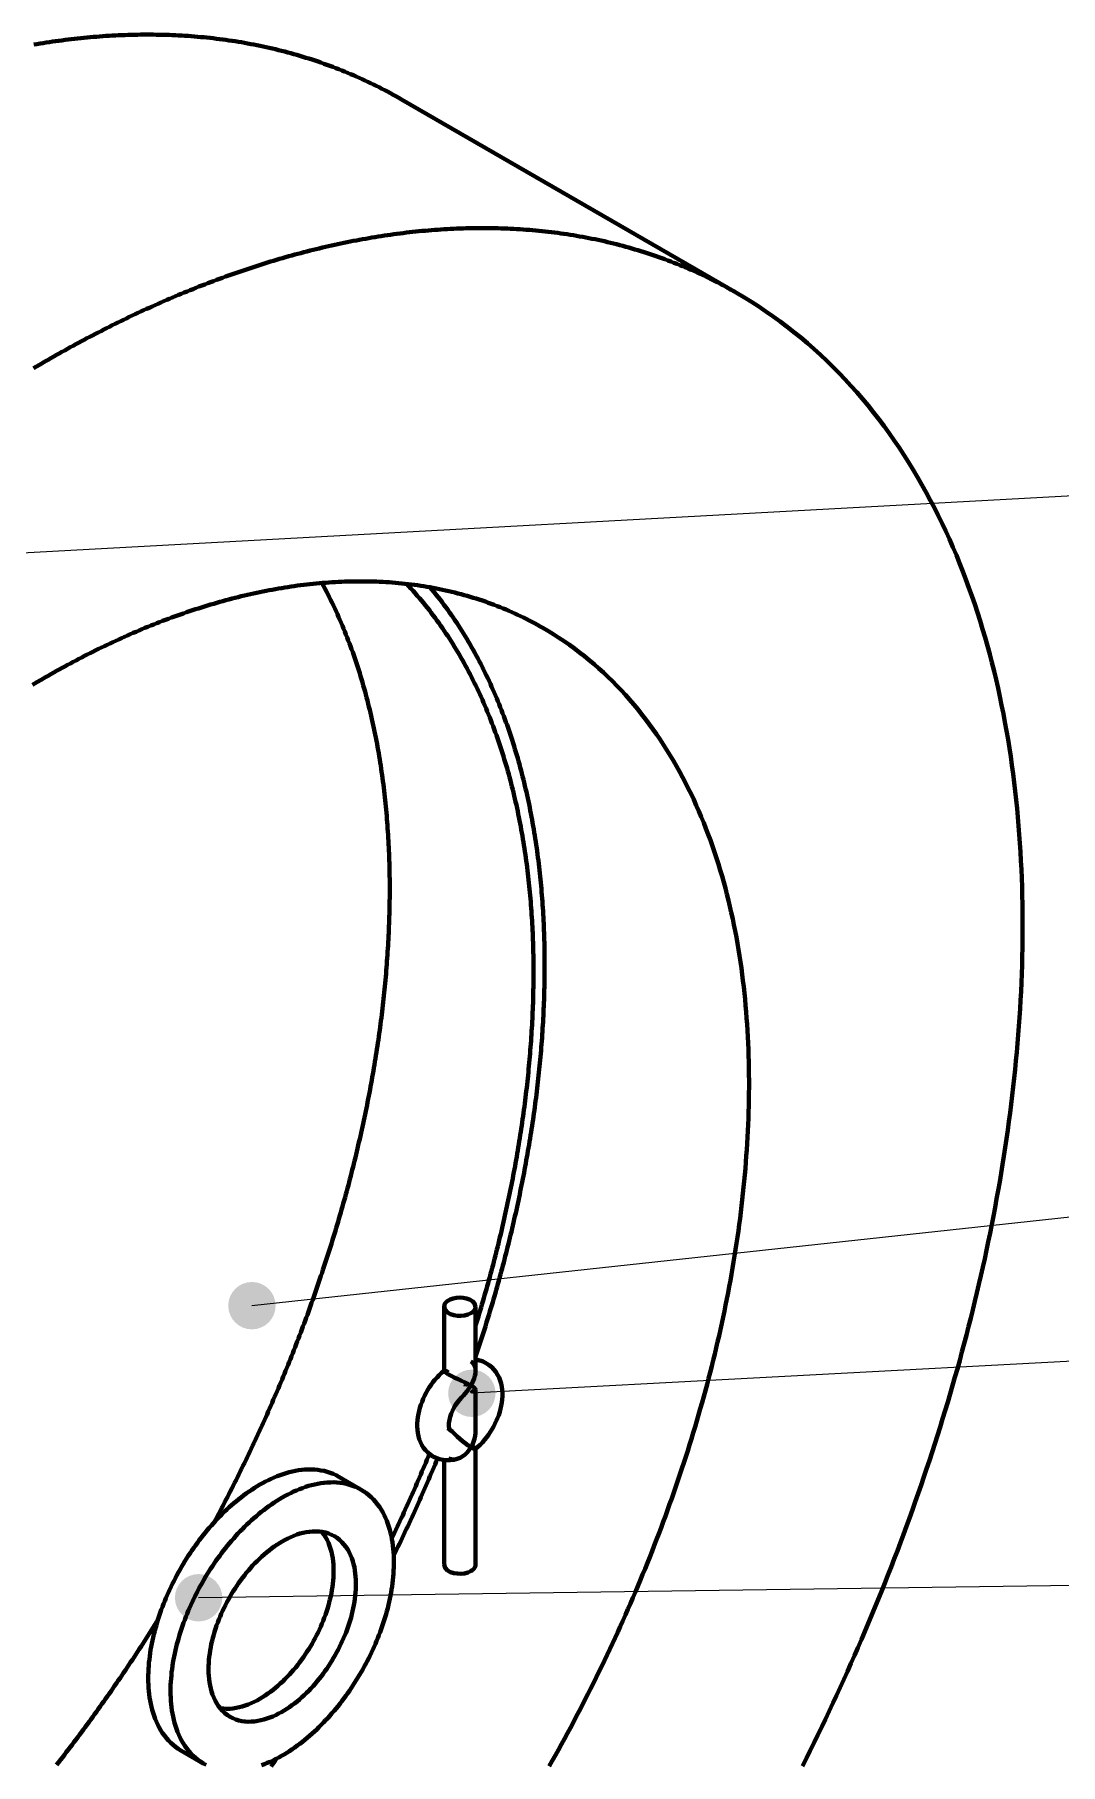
# Model space of a CAD drawing. Header units: millimetres. Extents: x 0 to 841, y 0 to 594.
# Drawn here: x 460.06 to 486.04, y 135.22 to 179.02 of the extents above; entities that cross this region are included whole.
import ezdxf

# ---------------------------------------------------------------- set-up
doc = ezdxf.new("R2010")
doc.units = ezdxf.units.MM
doc.layers.add('01-VISIBLE', color=7, linetype='CONTINUOUS', lineweight=70)
doc.layers.add('08-FINA', color=5, linetype='CONTINUOUS', lineweight=18)

msp = doc.modelspace()

# ---------------------------------------------------------------- hatches: boundary and pattern name
at = {"layer": '08-FINA'}
h = msp.add_hatch(color=7, dxfattribs=at)
h.dxf.hatch_style = 1
edge = h.paths.add_edge_path()
edge.add_arc((465.56, 146.836), 0.6, 0, 360)
h = msp.add_hatch(color=7, dxfattribs=at)
h.dxf.hatch_style = 1
edge = h.paths.add_edge_path()
edge.add_arc((471.13, 144.618), 0.6, 0, 360)
h = msp.add_hatch(color=7, dxfattribs=at)
h.dxf.hatch_style = 1
edge = h.paths.add_edge_path()
edge.add_arc((464.21, 139.44), 0.6, 0, 360)

# ---------------------------------------------------------------- linework, layer by layer
at = {"layer": '01-VISIBLE'}
for p, q in [((469.346, 177.383), (477.831, 172.484)), ((470.425, 145.187), (470.425, 146.811)), ((471.225, 145.187), (471.225, 146.811)), ((471.225, 143.696), (471.225, 144.701)), ((470.425, 140.279), (470.425, 142.928)), ((471.225, 140.279), (471.225, 143.208)), ((467.762, 142.502), (468.328, 142.176)), ((463.762, 135.574), (464.328, 135.247))]:
    msp.add_line(p, q, dxfattribs=at)
for points in [[(469.346, 177.383), (469.277, 177.423), (469.207, 177.462), (469.137, 177.501), (469.067, 177.54), (468.996, 177.578), (468.925, 177.615), (468.854, 177.652), (468.783, 177.688), (468.711, 177.724), (468.639, 177.76), (468.567, 177.795), (468.495, 177.829), (468.423, 177.863), (468.35, 177.896), (468.277, 177.929), (468.204, 177.962), (468.13, 177.994), (468.057, 178.025), (467.983, 178.056), (467.909, 178.087), (467.835, 178.117), (467.76, 178.146), (467.685, 178.175), (467.611, 178.204), (467.536, 178.232), (467.46, 178.259), (467.385, 178.286), (467.309, 178.313), (467.234, 178.339), (467.158, 178.364), (467.082, 178.389), (467.005, 178.414), (466.929, 178.438), (466.853, 178.461), (466.776, 178.484), (466.699, 178.507), (466.622, 178.528), (466.545, 178.55), (466.468, 178.571), (466.39, 178.591), (466.313, 178.611), (466.235, 178.631), (466.157, 178.65), (466.079, 178.668), (466.001, 178.687), (465.923, 178.704), (465.845, 178.721), (465.767, 178.738), (465.688, 178.754), (465.61, 178.769), (465.531, 178.784), (465.452, 178.799), (465.373, 178.813), (465.295, 178.827), (465.216, 178.84), (465.136, 178.853), (465.057, 178.865), (464.978, 178.877), (464.899, 178.888), (464.82, 178.899), (464.74, 178.909), (464.661, 178.919), (464.581, 178.929), (464.502, 178.938), (464.422, 178.946), (464.342, 178.954), (464.263, 178.962), (464.183, 178.969), (464.103, 178.976), (464.023, 178.982), (463.943, 178.988), (463.863, 178.993), (463.784, 178.998), (463.704, 179.002), (463.624, 179.006), (463.544, 179.01), (463.464, 179.013), (463.384, 179.016), (463.304, 179.018), (463.224, 179.02), (463.143, 179.021), (463.063, 179.022), (462.983, 179.023), (462.903, 179.023), (462.823, 179.023), (462.743, 179.022), (462.663, 179.021), (462.583, 179.019), (462.503, 179.017), (462.423, 179.015), (462.343, 179.012), (462.263, 179.009), (462.183, 179.006), (462.103, 179.002), (462.023, 178.998), (461.943, 178.993), (461.863, 178.988), (461.783, 178.982), (461.703, 178.976), (461.624, 178.97), (461.544, 178.963), (461.464, 178.956), (461.384, 178.949), (461.305, 178.941), (461.225, 178.933), (461.145, 178.925), (461.066, 178.916), (460.986, 178.907), (460.907, 178.897), (460.827, 178.887), (460.748, 178.877), (460.668, 178.866), (460.589, 178.855), (460.51, 178.844), (460.431, 178.832), (460.351, 178.82), (460.272, 178.807), (460.193, 178.795), (460.114, 178.781), (460.035, 178.768)], [(477.831, 172.484), (477.762, 172.524), (477.692, 172.563), (477.622, 172.602), (477.552, 172.641), (477.481, 172.679), (477.41, 172.716), (477.339, 172.753), (477.268, 172.789), (477.197, 172.825), (477.125, 172.861), (477.053, 172.896), (476.98, 172.93), (476.908, 172.964), (476.835, 172.997), (476.762, 173.03), (476.689, 173.063), (476.616, 173.095), (476.542, 173.126), (476.468, 173.157), (476.394, 173.188), (476.32, 173.218), (476.245, 173.247), (476.171, 173.276), (476.096, 173.305), (476.021, 173.333), (475.946, 173.36), (475.87, 173.387), (475.795, 173.414), (475.719, 173.44), (475.643, 173.465), (475.567, 173.49), (475.491, 173.515), (475.414, 173.539), (475.338, 173.562), (475.261, 173.585), (475.184, 173.608), (475.107, 173.63), (475.03, 173.651), (474.953, 173.672), (474.875, 173.692), (474.798, 173.712), (474.72, 173.732), (474.642, 173.751), (474.565, 173.77), (474.487, 173.788), (474.408, 173.805), (474.33, 173.822), (474.252, 173.839), (474.173, 173.855), (474.095, 173.87), (474.016, 173.885), (473.938, 173.9), (473.859, 173.914), (473.78, 173.928), (473.701, 173.941), (473.622, 173.954), (473.543, 173.966), (473.463, 173.978), (473.384, 173.989), (473.305, 174), (473.225, 174.01), (473.146, 174.02), (473.066, 174.03), (472.987, 174.039), (472.907, 174.047), (472.828, 174.055), (472.748, 174.063), (472.668, 174.07), (472.588, 174.077), (472.509, 174.083), (472.429, 174.089), (472.349, 174.094), (472.269, 174.099), (472.189, 174.103), (472.109, 174.107), (472.029, 174.111), (471.949, 174.114), (471.869, 174.117), (471.789, 174.119), (471.709, 174.121), (471.629, 174.122), (471.549, 174.123), (471.469, 174.124), (471.389, 174.124), (471.308, 174.124), (471.228, 174.123), (471.148, 174.122), (471.068, 174.12), (470.988, 174.118), (470.908, 174.116), (470.828, 174.113), (470.748, 174.11), (470.668, 174.107), (470.588, 174.103), (470.508, 174.099), (470.428, 174.094), (470.348, 174.089), (470.268, 174.083), (470.189, 174.077), (470.109, 174.071), (470.029, 174.064), (469.949, 174.057), (469.869, 174.05), (469.79, 174.042), (469.71, 174.034), (469.631, 174.026), (469.551, 174.017), (469.471, 174.008), (469.392, 173.998), (469.312, 173.988), (469.233, 173.978), (469.154, 173.967), (469.074, 173.956), (468.995, 173.945), (468.916, 173.933), (468.837, 173.921), (468.758, 173.908), (468.679, 173.896), (468.6, 173.883), (468.521, 173.869), (468.442, 173.855), (468.363, 173.841), (468.284, 173.827), (468.206, 173.812), (468.127, 173.797), (468.048, 173.781), (467.97, 173.766), (467.891, 173.75), (467.813, 173.733), (467.735, 173.717), (467.656, 173.7), (467.578, 173.682), (467.5, 173.665), (467.422, 173.647), (467.344, 173.628), (467.266, 173.61), (467.188, 173.591), (467.111, 173.572), (467.033, 173.552), (466.955, 173.533), (466.878, 173.513), (466.8, 173.492), (466.723, 173.472), (466.646, 173.451), (466.569, 173.429), (466.491, 173.408), (466.414, 173.386), (466.337, 173.364), (466.261, 173.342), (466.184, 173.319), (466.107, 173.296), (466.03, 173.273), (465.954, 173.25), (465.877, 173.226), (465.801, 173.202), (465.725, 173.178), (465.648, 173.153), (465.572, 173.129), (465.496, 173.103), (465.42, 173.078), (465.344, 173.053), (465.268, 173.027), (465.193, 173.001), (465.117, 172.974), (465.042, 172.948), (464.966, 172.921), (464.891, 172.894), (464.815, 172.867), (464.74, 172.839), (464.665, 172.811), (464.59, 172.783), (464.515, 172.755), (464.44, 172.727), (464.366, 172.698), (464.291, 172.669), (464.217, 172.64), (464.142, 172.61), (464.068, 172.58), (463.993, 172.551), (463.919, 172.52), (463.845, 172.49), (463.771, 172.459), (463.697, 172.429), (463.623, 172.398), (463.55, 172.366), (463.476, 172.335), (463.403, 172.303), (463.329, 172.271), (463.256, 172.239), (463.183, 172.207), (463.109, 172.174), (463.036, 172.141), (462.963, 172.108), (462.891, 172.075), (462.818, 172.042), (462.745, 172.008), (462.673, 171.974), (462.6, 171.94), (462.528, 171.906), (462.455, 171.872), (462.383, 171.837), (462.311, 171.802), (462.239, 171.767), (462.167, 171.732), (462.095, 171.697), (462.024, 171.661), (461.952, 171.625), (461.88, 171.589), (461.809, 171.553), (461.738, 171.517), (461.666, 171.48), (461.595, 171.443), (461.524, 171.406), (461.453, 171.369), (461.382, 171.332), (461.312, 171.294), (461.241, 171.257), (461.171, 171.219), (461.1, 171.181), (461.03, 171.143), (460.959, 171.104), (460.889, 171.066), (460.819, 171.027), (460.749, 170.988), (460.679, 170.949), (460.61, 170.91), (460.54, 170.87), (460.47, 170.831), (460.401, 170.791), (460.331, 170.751)], [(479.507, 135.178), (479.605, 135.375), (479.703, 135.573), (479.801, 135.771), (479.897, 135.97), (479.993, 136.169), (480.088, 136.368), (480.182, 136.567), (480.275, 136.767), (480.368, 136.968), (480.46, 137.168), (480.551, 137.369), (480.642, 137.571), (480.732, 137.772), (480.821, 137.974), (480.909, 138.176), (480.996, 138.379), (481.083, 138.582), (481.169, 138.785), (481.254, 138.989), (481.338, 139.193), (481.422, 139.397), (481.505, 139.602), (481.587, 139.807), (481.668, 140.012), (481.748, 140.217), (481.828, 140.423), (481.907, 140.63), (481.985, 140.836), (482.062, 141.043), (482.138, 141.25), (482.214, 141.457), (482.288, 141.665), (482.362, 141.873), (482.435, 142.081), (482.507, 142.29), (482.579, 142.499), (482.649, 142.708), (482.719, 142.917), (482.788, 143.127), (482.856, 143.337), (482.923, 143.547), (482.989, 143.758), (483.054, 143.969), (483.119, 144.18), (483.182, 144.391), (483.245, 144.603), (483.306, 144.815), (483.367, 145.027), (483.427, 145.239), (483.486, 145.452), (483.544, 145.665), (483.601, 145.878), (483.657, 146.091), (483.713, 146.305), (483.767, 146.519), (483.82, 146.733), (483.873, 146.948), (483.924, 147.162), (483.974, 147.377), (484.024, 147.592), (484.072, 147.808), (484.12, 148.023), (484.166, 148.239), (484.211, 148.455), (484.256, 148.671), (484.299, 148.888), (484.341, 149.104), (484.382, 149.321), (484.422, 149.538), (484.461, 149.755), (484.499, 149.973), (484.536, 150.19), (484.572, 150.408), (484.607, 150.626), (484.64, 150.844), (484.673, 151.062), (484.704, 151.281), (484.734, 151.5), (484.763, 151.718), (484.791, 151.937), (484.817, 152.156), (484.843, 152.376), (484.867, 152.595), (484.89, 152.815), (484.911, 153.034), (484.932, 153.254), (484.951, 153.474), (484.969, 153.694), (484.986, 153.914), (485.001, 154.134), (485.015, 154.354), (485.028, 154.575), (485.039, 154.795), (485.049, 155.016), (485.058, 155.236), (485.065, 155.457), (485.071, 155.677), (485.075, 155.898), (485.078, 156.119), (485.08, 156.339), (485.08, 156.56), (485.079, 156.781), (485.076, 157.001), (485.071, 157.222), (485.065, 157.443), (485.058, 157.663), (485.049, 157.884), (485.038, 158.104), (485.026, 158.325), (485.012, 158.545), (484.996, 158.765), (484.979, 158.985), (484.96, 159.205), (484.939, 159.425), (484.917, 159.644), (484.893, 159.864), (484.867, 160.083), (484.839, 160.302), (484.809, 160.521), (484.778, 160.739), (484.745, 160.957), (484.71, 161.175), (484.672, 161.393), (484.633, 161.61), (484.592, 161.827), (484.549, 162.043), (484.504, 162.259), (484.457, 162.475), (484.408, 162.69), (484.356, 162.905), (484.303, 163.119), (484.247, 163.332), (484.189, 163.545), (484.129, 163.758), (484.067, 163.969), (484.003, 164.181), (483.936, 164.391), (483.867, 164.6), (483.795, 164.809), (483.721, 165.017), (483.645, 165.224), (483.566, 165.43), (483.485, 165.636), (483.401, 165.84), (483.315, 166.043), (483.226, 166.245), (483.134, 166.446), (483.04, 166.646), (482.944, 166.844), (482.844, 167.041), (482.742, 167.237), (482.638, 167.431), (482.53, 167.624), (482.42, 167.815), (482.307, 168.005), (482.191, 168.193), (482.073, 168.379), (481.952, 168.563), (481.828, 168.746), (481.701, 168.926), (481.571, 169.105), (481.438, 169.281), (481.303, 169.456), (481.165, 169.628), (481.024, 169.797), (480.88, 169.965), (480.733, 170.13), (480.583, 170.292), (480.431, 170.452), (480.276, 170.609), (480.118, 170.763), (479.957, 170.914), (479.794, 171.063), (479.628, 171.208), (479.459, 171.35), (479.288, 171.49), (479.115, 171.626), (478.938, 171.759), (478.76, 171.888), (478.579, 172.014), (478.395, 172.137), (478.209, 172.256), (478.021, 172.372), (477.831, 172.484)], [(460.331, 170.751), (460.18, 170.663), (460.03, 170.575)], [(472.931, 163.997), (472.862, 164.037), (472.791, 164.076), (472.721, 164.115), (472.65, 164.153), (472.579, 164.19), (472.507, 164.226), (472.435, 164.262), (472.363, 164.297), (472.29, 164.332), (472.217, 164.365), (472.144, 164.398), (472.07, 164.431), (471.997, 164.462), (471.922, 164.493), (471.848, 164.523), (471.773, 164.553), (471.698, 164.582), (471.623, 164.61), (471.547, 164.637), (471.472, 164.664), (471.396, 164.69), (471.319, 164.716), (471.243, 164.74), (471.166, 164.764), (471.089, 164.787), (471.012, 164.81), (470.935, 164.832), (470.857, 164.853), (470.779, 164.873), (470.702, 164.893), (470.623, 164.912), (470.545, 164.931), (470.467, 164.948), (470.388, 164.965), (470.31, 164.982), (470.231, 164.997), (470.152, 165.012), (470.073, 165.027), (469.994, 165.04), (469.914, 165.053), (469.835, 165.065), (469.755, 165.077), (469.676, 165.088), (469.596, 165.098), (469.516, 165.108), (469.436, 165.117), (469.356, 165.125), (469.276, 165.133), (469.196, 165.14), (469.116, 165.147), (469.036, 165.153), (468.956, 165.158), (468.876, 165.163), (468.795, 165.167), (468.715, 165.17), (468.635, 165.173), (468.555, 165.175), (468.474, 165.176), (468.394, 165.177), (468.313, 165.178), (468.233, 165.178), (468.153, 165.177), (468.072, 165.175), (467.992, 165.174), (467.912, 165.171), (467.831, 165.168), (467.751, 165.164), (467.671, 165.16), (467.591, 165.155), (467.51, 165.15), (467.43, 165.144), (467.35, 165.138), (467.27, 165.131), (467.19, 165.124), (467.11, 165.116), (467.03, 165.107), (466.95, 165.098), (466.871, 165.089), (466.791, 165.079), (466.711, 165.069), (466.632, 165.058), (466.552, 165.046), (466.473, 165.034), (466.393, 165.022), (466.314, 165.009), (466.235, 164.995), (466.155, 164.982), (466.076, 164.967), (465.997, 164.953), (465.918, 164.937), (465.84, 164.922), (465.761, 164.905), (465.682, 164.889), (465.604, 164.872), (465.525, 164.854), (465.447, 164.837), (465.369, 164.818), (465.291, 164.799), (465.212, 164.78), (465.135, 164.761), (465.057, 164.741), (464.979, 164.72), (464.901, 164.699), (464.824, 164.678), (464.746, 164.657), (464.669, 164.635), (464.592, 164.612), (464.515, 164.589), (464.438, 164.566), (464.361, 164.543), (464.284, 164.519), (464.208, 164.494), (464.131, 164.47), (464.055, 164.445), (463.979, 164.419), (463.903, 164.394), (463.827, 164.367), (463.751, 164.341), (463.675, 164.314), (463.599, 164.287), (463.524, 164.259), (463.448, 164.232), (463.373, 164.203), (463.298, 164.175), (463.223, 164.146), (463.148, 164.117), (463.073, 164.087), (462.999, 164.057), (462.924, 164.027), (462.85, 163.997), (462.776, 163.966), (462.702, 163.935), (462.628, 163.903), (462.554, 163.872), (462.48, 163.84), (462.407, 163.807), (462.333, 163.775), (462.26, 163.742), (462.187, 163.709), (462.114, 163.675), (462.041, 163.641), (461.968, 163.607), (461.895, 163.573), (461.823, 163.538), (461.75, 163.503), (461.678, 163.468), (461.606, 163.432), (461.534, 163.397), (461.462, 163.361), (461.391, 163.324), (461.319, 163.288), (461.248, 163.251), (461.176, 163.214), (461.105, 163.177), (461.034, 163.139), (460.963, 163.101), (460.892, 163.063), (460.822, 163.025), (460.751, 162.986), (460.681, 162.947), (460.611, 162.908), (460.541, 162.869), (460.471, 162.829), (460.401, 162.789), (460.331, 162.749)], [(464.606, 141.351), (464.644, 141.422), (464.681, 141.493), (464.718, 141.564), (464.756, 141.635), (464.793, 141.705), (464.83, 141.776), (464.867, 141.848), (464.903, 141.919), (464.94, 141.99), (464.976, 142.061), (465.013, 142.133), (465.049, 142.204), (465.085, 142.275), (465.121, 142.347), (465.157, 142.419), (465.192, 142.49), (465.228, 142.562), (465.263, 142.634), (465.298, 142.706), (465.333, 142.778), (465.368, 142.85), (465.403, 142.922), (465.438, 142.994), (465.472, 143.066), (465.507, 143.139), (465.541, 143.211), (465.575, 143.283), (465.609, 143.356), (465.643, 143.428), (465.677, 143.501), (465.71, 143.574), (465.744, 143.646), (465.777, 143.719), (465.81, 143.792), (465.843, 143.865), (465.876, 143.938), (465.909, 144.011), (465.942, 144.084), (465.974, 144.157), (466.006, 144.231), (466.039, 144.304), (466.071, 144.377), (466.102, 144.451), (466.134, 144.524), (466.166, 144.598), (466.197, 144.672), (466.229, 144.745), (466.26, 144.819), (466.291, 144.893), (466.322, 144.967), (466.352, 145.041), (466.383, 145.114), (466.414, 145.189), (466.444, 145.263), (466.474, 145.337), (466.504, 145.411), (466.534, 145.485), (466.564, 145.56), (466.593, 145.634), (466.623, 145.709), (466.652, 145.783), (466.681, 145.858), (466.71, 145.932), (466.739, 146.007), (466.768, 146.082), (466.796, 146.156), (466.824, 146.231), (466.853, 146.306), (466.881, 146.381), (466.909, 146.456), (466.937, 146.531), (466.964, 146.606), (466.992, 146.682), (467.019, 146.757), (467.046, 146.832), (467.073, 146.908), (467.1, 146.983), (467.127, 147.059), (467.153, 147.134), (467.18, 147.21), (467.206, 147.285), (467.232, 147.361), (467.258, 147.437), (467.284, 147.513), (467.309, 147.588), (467.335, 147.664), (467.36, 147.74), (467.385, 147.816), (467.41, 147.892), (467.435, 147.968), (467.46, 148.045), (467.484, 148.121), (467.508, 148.197), (467.533, 148.273), (467.557, 148.35), (467.58, 148.426), (467.604, 148.503), (467.628, 148.579), (467.651, 148.656), (467.674, 148.732), (467.697, 148.809), (467.72, 148.886), (467.743, 148.963), (467.765, 149.039), (467.788, 149.116), (467.81, 149.193), (467.832, 149.27), (467.854, 149.347), (467.875, 149.424), (467.897, 149.501), (467.918, 149.579), (467.939, 149.656), (467.96, 149.733), (467.981, 149.81), (468.002, 149.888), (468.022, 149.965), (468.043, 150.043), (468.063, 150.12), (468.083, 150.198), (468.102, 150.275), (468.122, 150.353), (468.141, 150.431), (468.161, 150.508), (468.18, 150.586), (468.198, 150.664), (468.217, 150.742), (468.236, 150.82), (468.254, 150.898), (468.272, 150.976), (468.29, 151.054), (468.308, 151.132), (468.325, 151.21), (468.343, 151.288), (468.36, 151.366), (468.377, 151.444), (468.394, 151.523), (468.41, 151.601), (468.427, 151.679), (468.443, 151.758), (468.459, 151.836), (468.475, 151.915), (468.491, 151.993), (468.506, 152.072), (468.522, 152.15), (468.537, 152.229), (468.552, 152.308), (468.566, 152.386), (468.581, 152.465), (468.595, 152.544), (468.609, 152.623), (468.623, 152.701), (468.637, 152.78), (468.65, 152.859), (468.664, 152.938), (468.677, 153.017), (468.69, 153.096), (468.702, 153.175), (468.715, 153.254), (468.727, 153.333), (468.739, 153.413), (468.751, 153.492), (468.762, 153.571), (468.774, 153.65), (468.785, 153.729), (468.796, 153.809), (468.807, 153.888), (468.817, 153.967), (468.828, 154.047), (468.838, 154.126), (468.848, 154.206), (468.857, 154.285), (468.867, 154.365), (468.876, 154.444), (468.885, 154.524), (468.894, 154.603), (468.903, 154.683), (468.911, 154.763), (468.919, 154.842), (468.927, 154.922), (468.934, 155.002), (468.942, 155.081), (468.949, 155.161), (468.956, 155.241), (468.963, 155.321), (468.969, 155.4), (468.975, 155.48), (468.981, 155.56), (468.987, 155.64), (468.993, 155.72), (468.998, 155.8), (469.003, 155.88), (469.008, 155.96), (469.012, 156.039), (469.017, 156.119), (469.021, 156.199), (469.024, 156.279), (469.028, 156.359), (469.031, 156.439), (469.034, 156.519), (469.037, 156.599), (469.039, 156.679), (469.042, 156.759), (469.044, 156.839), (469.045, 156.919), (469.047, 157), (469.048, 157.08), (469.049, 157.16), (469.05, 157.24), (469.05, 157.32), (469.05, 157.4), (469.05, 157.48), (469.049, 157.56), (469.049, 157.64), (469.048, 157.72), (469.046, 157.8), (469.045, 157.88), (469.043, 157.96), (469.041, 158.04), (469.038, 158.12), (469.036, 158.2), (469.033, 158.28), (469.029, 158.36), (469.026, 158.44), (469.022, 158.52), (469.018, 158.6), (469.013, 158.68), (469.008, 158.76), (469.003, 158.84), (468.998, 158.92), (468.992, 159), (468.986, 159.079), (468.98, 159.159), (468.973, 159.239), (468.966, 159.319), (468.959, 159.399), (468.951, 159.478), (468.943, 159.558), (468.935, 159.638), (468.926, 159.717), (468.918, 159.797), (468.908, 159.876), (468.899, 159.956), (468.889, 160.035), (468.879, 160.115), (468.868, 160.194), (468.857, 160.273), (468.846, 160.353), (468.834, 160.432), (468.822, 160.511), (468.81, 160.59), (468.797, 160.669), (468.784, 160.748), (468.771, 160.827), (468.757, 160.906), (468.743, 160.985), (468.728, 161.063), (468.714, 161.142), (468.698, 161.221), (468.683, 161.299), (468.667, 161.378), (468.65, 161.456), (468.634, 161.534), (468.617, 161.613), (468.599, 161.691), (468.581, 161.769), (468.563, 161.847), (468.544, 161.925), (468.525, 162.002), (468.506, 162.08), (468.486, 162.158), (468.466, 162.235), (468.445, 162.312), (468.424, 162.39), (468.402, 162.467), (468.381, 162.544), (468.358, 162.621), (468.336, 162.697), (468.312, 162.774), (468.289, 162.851), (468.265, 162.927), (468.24, 163.003), (468.215, 163.079), (468.19, 163.155), (468.164, 163.231), (468.138, 163.307), (468.112, 163.382), (468.085, 163.458), (468.057, 163.533), (468.029, 163.608), (468.001, 163.683), (467.972, 163.757), (467.942, 163.832), (467.913, 163.906), (467.882, 163.98), (467.852, 164.054), (467.82, 164.128), (467.789, 164.201), (467.757, 164.275), (467.724, 164.348), (467.691, 164.421), (467.657, 164.493), (467.623, 164.566), (467.589, 164.638), (467.553, 164.71), (467.518, 164.782), (467.482, 164.853), (467.445, 164.924), (467.408, 164.995), (467.371, 165.066), (467.333, 165.137)], [(471.225, 146.333), (471.248, 146.409), (471.272, 146.486), (471.295, 146.562), (471.318, 146.639), (471.341, 146.715), (471.364, 146.792), (471.387, 146.869), (471.409, 146.946), (471.432, 147.023), (471.454, 147.1), (471.476, 147.177), (471.498, 147.254), (471.519, 147.331), (471.541, 147.408), (471.562, 147.485), (471.583, 147.562), (471.604, 147.639), (471.625, 147.717), (471.646, 147.794), (471.666, 147.871), (471.686, 147.949), (471.706, 148.026), (471.726, 148.104), (471.746, 148.181), (471.766, 148.259), (471.785, 148.337), (471.804, 148.414), (471.823, 148.492), (471.842, 148.57), (471.861, 148.648), (471.879, 148.726), (471.898, 148.804), (471.916, 148.882), (471.934, 148.96), (471.951, 149.038), (471.969, 149.116), (471.986, 149.194), (472.003, 149.272), (472.02, 149.35), (472.037, 149.428), (472.054, 149.507), (472.07, 149.585), (472.086, 149.663), (472.103, 149.742), (472.118, 149.82), (472.134, 149.899), (472.149, 149.977), (472.165, 150.056), (472.18, 150.135), (472.195, 150.213), (472.209, 150.292), (472.224, 150.371), (472.238, 150.449), (472.252, 150.528), (472.266, 150.607), (472.28, 150.686), (472.293, 150.765), (472.306, 150.844), (472.32, 150.923), (472.332, 151.002), (472.345, 151.081), (472.358, 151.16), (472.37, 151.239), (472.382, 151.318), (472.394, 151.397), (472.405, 151.476), (472.417, 151.556), (472.428, 151.635), (472.439, 151.714), (472.449, 151.793), (472.46, 151.873), (472.47, 151.952), (472.48, 152.032), (472.49, 152.111), (472.5, 152.19), (472.509, 152.27), (472.519, 152.349), (472.528, 152.429), (472.536, 152.509), (472.545, 152.588), (472.553, 152.668), (472.561, 152.747), (472.569, 152.827), (472.577, 152.907), (472.584, 152.986), (472.591, 153.066), (472.598, 153.146), (472.605, 153.226), (472.611, 153.305), (472.618, 153.385), (472.624, 153.465), (472.629, 153.545), (472.635, 153.625), (472.64, 153.705), (472.645, 153.785), (472.65, 153.864), (472.654, 153.944), (472.659, 154.024), (472.663, 154.104), (472.666, 154.184), (472.67, 154.264), (472.673, 154.344), (472.676, 154.424), (472.679, 154.504), (472.681, 154.584), (472.683, 154.664), (472.685, 154.744), (472.687, 154.824), (472.689, 154.904), (472.69, 154.984), (472.691, 155.064), (472.691, 155.144), (472.692, 155.224), (472.692, 155.304), (472.691, 155.384), (472.691, 155.464), (472.69, 155.545), (472.689, 155.625), (472.688, 155.705), (472.686, 155.785), (472.684, 155.865), (472.682, 155.945), (472.68, 156.025), (472.677, 156.105), (472.674, 156.185), (472.671, 156.265), (472.667, 156.345), (472.663, 156.425), (472.659, 156.504), (472.654, 156.584), (472.65, 156.664), (472.644, 156.744), (472.639, 156.824), (472.633, 156.904), (472.627, 156.984), (472.621, 157.063), (472.614, 157.143), (472.607, 157.223), (472.6, 157.303), (472.592, 157.382), (472.584, 157.462), (472.576, 157.542), (472.567, 157.621), (472.558, 157.701), (472.549, 157.78), (472.54, 157.86), (472.53, 157.939), (472.519, 158.018), (472.509, 158.098), (472.498, 158.177), (472.486, 158.256), (472.475, 158.336), (472.463, 158.415), (472.45, 158.494), (472.438, 158.573), (472.425, 158.652), (472.411, 158.731), (472.398, 158.81), (472.383, 158.888), (472.369, 158.967), (472.354, 159.046), (472.339, 159.124), (472.323, 159.203), (472.307, 159.281), (472.291, 159.36), (472.274, 159.438), (472.257, 159.516), (472.239, 159.594), (472.221, 159.672), (472.203, 159.75), (472.185, 159.828), (472.165, 159.906), (472.146, 159.983), (472.126, 160.061), (472.106, 160.138), (472.085, 160.216), (472.064, 160.293), (472.043, 160.37), (472.021, 160.447), (471.998, 160.524), (471.975, 160.6), (471.952, 160.677), (471.929, 160.754), (471.905, 160.83), (471.88, 160.906), (471.855, 160.982), (471.83, 161.058), (471.804, 161.134), (471.778, 161.21), (471.751, 161.285), (471.724, 161.36), (471.697, 161.435), (471.669, 161.51), (471.64, 161.585), (471.611, 161.66), (471.582, 161.734), (471.552, 161.809), (471.522, 161.883), (471.491, 161.957), (471.46, 162.03), (471.428, 162.104), (471.396, 162.177), (471.363, 162.25), (471.33, 162.323), (471.297, 162.396), (471.262, 162.468), (471.228, 162.54), (471.193, 162.612), (471.157, 162.684), (471.121, 162.755), (471.085, 162.827), (471.047, 162.898), (471.01, 162.968), (470.972, 163.039), (470.933, 163.109), (470.894, 163.179), (470.855, 163.248), (470.815, 163.317), (470.774, 163.386), (470.733, 163.455), (470.691, 163.523), (470.649, 163.592), (470.606, 163.659), (470.563, 163.727), (470.519, 163.794), (470.475, 163.86), (470.431, 163.927), (470.385, 163.993), (470.339, 164.058), (470.293, 164.124), (470.246, 164.189), (470.199, 164.253), (470.151, 164.317), (470.103, 164.381), (470.054, 164.444), (470.004, 164.507), (469.954, 164.57), (469.904, 164.632), (469.853, 164.693), (469.801, 164.755), (469.749, 164.815), (469.696, 164.876), (469.643, 164.936), (469.589, 164.995), (469.535, 165.054), (469.48, 165.112)], [(471.225, 145.548), (471.25, 145.624), (471.275, 145.701), (471.301, 145.777), (471.325, 145.853), (471.35, 145.929), (471.375, 146.006), (471.399, 146.082), (471.424, 146.159), (471.448, 146.235), (471.472, 146.312), (471.496, 146.389), (471.519, 146.465), (471.543, 146.542), (471.566, 146.619), (471.589, 146.696), (471.612, 146.773), (471.635, 146.85), (471.658, 146.927), (471.68, 147.004), (471.702, 147.081), (471.725, 147.158), (471.747, 147.235), (471.768, 147.312), (471.79, 147.39), (471.812, 147.467), (471.833, 147.544), (471.854, 147.622), (471.875, 147.699), (471.896, 147.777), (471.916, 147.854), (471.937, 147.932), (471.957, 148.009), (471.977, 148.087), (471.997, 148.165), (472.017, 148.243), (472.036, 148.321), (472.056, 148.398), (472.075, 148.476), (472.094, 148.554), (472.113, 148.632), (472.132, 148.71), (472.15, 148.788), (472.169, 148.867), (472.187, 148.945), (472.205, 149.023), (472.222, 149.101), (472.24, 149.18), (472.257, 149.258), (472.275, 149.336), (472.292, 149.415), (472.309, 149.493), (472.325, 149.572), (472.342, 149.65), (472.358, 149.729), (472.374, 149.808), (472.39, 149.886), (472.406, 149.965), (472.421, 150.044), (472.437, 150.122), (472.452, 150.201), (472.467, 150.28), (472.482, 150.359), (472.496, 150.438), (472.51, 150.517), (472.525, 150.596), (472.539, 150.675), (472.552, 150.754), (472.566, 150.833), (472.579, 150.912), (472.592, 150.991), (472.605, 151.071), (472.618, 151.15), (472.631, 151.229), (472.643, 151.308), (472.655, 151.388), (472.667, 151.467), (472.679, 151.547), (472.69, 151.626), (472.702, 151.705), (472.713, 151.785), (472.724, 151.864), (472.734, 151.944), (472.745, 152.024), (472.755, 152.103), (472.765, 152.183), (472.775, 152.262), (472.784, 152.342), (472.794, 152.422), (472.803, 152.502), (472.812, 152.581), (472.82, 152.661), (472.829, 152.741), (472.837, 152.821), (472.845, 152.901), (472.853, 152.981), (472.86, 153.06), (472.868, 153.14), (472.875, 153.22), (472.882, 153.3), (472.888, 153.38), (472.895, 153.46), (472.901, 153.54), (472.907, 153.62), (472.913, 153.7), (472.918, 153.78), (472.923, 153.861), (472.928, 153.941), (472.933, 154.021), (472.937, 154.101), (472.942, 154.181), (472.946, 154.261), (472.949, 154.341), (472.953, 154.422), (472.956, 154.502), (472.959, 154.582), (472.962, 154.662), (472.964, 154.742), (472.966, 154.823), (472.968, 154.903), (472.97, 154.983), (472.971, 155.063), (472.972, 155.144), (472.973, 155.224), (472.974, 155.304), (472.974, 155.384), (472.974, 155.465), (472.974, 155.545), (472.974, 155.625), (472.973, 155.705), (472.972, 155.786), (472.971, 155.866), (472.969, 155.946), (472.967, 156.026), (472.965, 156.107), (472.963, 156.187), (472.96, 156.267), (472.957, 156.347), (472.954, 156.428), (472.95, 156.508), (472.946, 156.588), (472.942, 156.668), (472.938, 156.748), (472.933, 156.828), (472.928, 156.908), (472.923, 156.988), (472.917, 157.069), (472.911, 157.149), (472.905, 157.229), (472.898, 157.309), (472.891, 157.389), (472.884, 157.469), (472.876, 157.548), (472.869, 157.628), (472.86, 157.708), (472.852, 157.788), (472.843, 157.868), (472.834, 157.947), (472.824, 158.027), (472.815, 158.107), (472.805, 158.186), (472.794, 158.266), (472.783, 158.346), (472.772, 158.425), (472.761, 158.504), (472.749, 158.584), (472.737, 158.663), (472.724, 158.742), (472.711, 158.822), (472.698, 158.901), (472.684, 158.98), (472.67, 159.059), (472.656, 159.138), (472.641, 159.217), (472.626, 159.296), (472.611, 159.374), (472.595, 159.453), (472.579, 159.532), (472.563, 159.61), (472.546, 159.689), (472.528, 159.767), (472.511, 159.845), (472.493, 159.924), (472.474, 160.002), (472.455, 160.08), (472.436, 160.158), (472.417, 160.236), (472.397, 160.313), (472.376, 160.391), (472.355, 160.468), (472.334, 160.546), (472.313, 160.623), (472.291, 160.7), (472.268, 160.777), (472.245, 160.854), (472.222, 160.931), (472.198, 161.008), (472.174, 161.084), (472.15, 161.161), (472.125, 161.237), (472.099, 161.313), (472.074, 161.389), (472.047, 161.465), (472.021, 161.541), (471.993, 161.616), (471.966, 161.692), (471.938, 161.767), (471.909, 161.842), (471.88, 161.917), (471.851, 161.991), (471.821, 162.066), (471.791, 162.14), (471.76, 162.214), (471.729, 162.288), (471.697, 162.362), (471.665, 162.436), (471.632, 162.509), (471.599, 162.582), (471.566, 162.655), (471.532, 162.728), (471.497, 162.8), (471.462, 162.872), (471.426, 162.944), (471.39, 163.016), (471.354, 163.087), (471.317, 163.159), (471.279, 163.23), (471.241, 163.3), (471.203, 163.371), (471.164, 163.441), (471.125, 163.511), (471.085, 163.58), (471.044, 163.65), (471.003, 163.719), (470.962, 163.787), (470.919, 163.856), (470.877, 163.924), (470.834, 163.992), (470.79, 164.059), (470.746, 164.126), (470.702, 164.193), (470.657, 164.259), (470.611, 164.325), (470.565, 164.391), (470.518, 164.456), (470.471, 164.521), (470.423, 164.586), (470.375, 164.65), (470.326, 164.714), (470.277, 164.777), (470.227, 164.84), (470.177, 164.902), (470.126, 164.964), (470.075, 165.026)], [(473.089, 135.175), (473.167, 135.313), (473.245, 135.452), (473.322, 135.591), (473.399, 135.73), (473.475, 135.869), (473.551, 136.009), (473.626, 136.149), (473.701, 136.289), (473.775, 136.43), (473.848, 136.571), (473.922, 136.712), (473.994, 136.853), (474.066, 136.995), (474.138, 137.137), (474.209, 137.279), (474.279, 137.421), (474.349, 137.564), (474.419, 137.707), (474.488, 137.85), (474.556, 137.993), (474.624, 138.137), (474.691, 138.281), (474.758, 138.425), (474.824, 138.57), (474.89, 138.714), (474.955, 138.859), (475.02, 139.005), (475.084, 139.15), (475.147, 139.296), (475.21, 139.442), (475.272, 139.588), (475.334, 139.734), (475.396, 139.881), (475.456, 140.027), (475.517, 140.175), (475.576, 140.322), (475.635, 140.469), (475.694, 140.617), (475.752, 140.765), (475.809, 140.913), (475.866, 141.062), (475.922, 141.21), (475.977, 141.359), (476.032, 141.508), (476.087, 141.658), (476.14, 141.807), (476.194, 141.957), (476.246, 142.107), (476.298, 142.257), (476.35, 142.408), (476.4, 142.558), (476.45, 142.709), (476.5, 142.86), (476.549, 143.011), (476.597, 143.163), (476.645, 143.314), (476.692, 143.466), (476.738, 143.618), (476.784, 143.77), (476.829, 143.922), (476.873, 144.075), (476.917, 144.228), (476.96, 144.381), (477.003, 144.534), (477.045, 144.687), (477.086, 144.841), (477.126, 144.994), (477.166, 145.148), (477.205, 145.302), (477.243, 145.456), (477.281, 145.611), (477.318, 145.765), (477.354, 145.92), (477.39, 146.075), (477.425, 146.23), (477.459, 146.385), (477.492, 146.541), (477.525, 146.696), (477.557, 146.852), (477.588, 147.008), (477.618, 147.164), (477.648, 147.32), (477.677, 147.476), (477.705, 147.632), (477.732, 147.789), (477.759, 147.946), (477.785, 148.102), (477.81, 148.259), (477.834, 148.416), (477.857, 148.574), (477.88, 148.731), (477.901, 148.888), (477.922, 149.046), (477.942, 149.203), (477.961, 149.361), (477.979, 149.519), (477.997, 149.677), (478.013, 149.835), (478.029, 149.993), (478.044, 150.151), (478.058, 150.31), (478.071, 150.468), (478.082, 150.627), (478.094, 150.785), (478.104, 150.944), (478.113, 151.102), (478.121, 151.261), (478.128, 151.42), (478.134, 151.579), (478.14, 151.737), (478.144, 151.896), (478.147, 152.055), (478.149, 152.214), (478.15, 152.373), (478.15, 152.532), (478.149, 152.691), (478.147, 152.85), (478.144, 153.009), (478.14, 153.167), (478.134, 153.326), (478.128, 153.485), (478.12, 153.644), (478.111, 153.802), (478.101, 153.961), (478.09, 154.119), (478.078, 154.278), (478.064, 154.436), (478.049, 154.594), (478.033, 154.752), (478.016, 154.91), (477.997, 155.068), (477.977, 155.226), (477.956, 155.383), (477.933, 155.541), (477.909, 155.698), (477.884, 155.855), (477.857, 156.011), (477.829, 156.168), (477.799, 156.324), (477.768, 156.48), (477.736, 156.635), (477.702, 156.79), (477.666, 156.945), (477.629, 157.1), (477.591, 157.254), (477.551, 157.408), (477.509, 157.561), (477.466, 157.714), (477.421, 157.867), (477.375, 158.019), (477.327, 158.17), (477.277, 158.321), (477.225, 158.471), (477.172, 158.621), (477.117, 158.77), (477.06, 158.918), (477.002, 159.066), (476.941, 159.213), (476.879, 159.359), (476.815, 159.505), (476.749, 159.65), (476.682, 159.793), (476.612, 159.936), (476.541, 160.078), (476.467, 160.219), (476.392, 160.359), (476.315, 160.498), (476.235, 160.635), (476.154, 160.772), (476.071, 160.907), (475.985, 161.041), (475.898, 161.174), (475.809, 161.306), (475.717, 161.436), (475.624, 161.564), (475.528, 161.691), (475.431, 161.817), (475.331, 161.941), (475.23, 162.063), (475.126, 162.183), (475.02, 162.302), (474.913, 162.419), (474.803, 162.534), (474.691, 162.647), (474.578, 162.758), (474.462, 162.867), (474.344, 162.974), (474.225, 163.078), (474.104, 163.181), (473.98, 163.281), (473.855, 163.379), (473.728, 163.475), (473.6, 163.568), (473.469, 163.659), (473.337, 163.747), (473.204, 163.833), (473.068, 163.917), (472.931, 163.997)], [(460.331, 162.749), (460.223, 162.686), (460.114, 162.622), (460.006, 162.558)], [(471.225, 146.811), (471.201, 146.89), (471.143, 146.951), (471.07, 146.993), (470.991, 147.021), (470.909, 147.037), (470.825, 147.042), (470.741, 147.037), (470.658, 147.021), (470.579, 146.993), (470.507, 146.951), (470.449, 146.89), (470.425, 146.811)], [(470.425, 146.811), (470.452, 146.728), (470.514, 146.666), (470.592, 146.623), (470.676, 146.597), (470.764, 146.583), (470.853, 146.581), (470.941, 146.59), (471.027, 146.612), (471.108, 146.648)], [(471.108, 146.648), (471.137, 146.667), (471.164, 146.689), (471.188, 146.715), (471.207, 146.744), (471.22, 146.776), (471.225, 146.811)], [(471.505, 145.376), (471.461, 145.399), (471.416, 145.42), (471.37, 145.437), (471.322, 145.451), (471.274, 145.461), (471.225, 145.469)], [(470.425, 145.189), (470.364, 145.135), (470.305, 145.079), (470.25, 145.021), (470.196, 144.96), (470.146, 144.896), (470.098, 144.831), (470.053, 144.764), (470.01, 144.695), (469.97, 144.625), (469.933, 144.553), (469.899, 144.48), (469.868, 144.405), (469.84, 144.329), (469.815, 144.252), (469.793, 144.174), (469.776, 144.095), (469.762, 144.015), (469.752, 143.935), (469.747, 143.854), (469.746, 143.773), (469.751, 143.692), (469.762, 143.612), (469.778, 143.533), (469.8, 143.455), (469.83, 143.379), (469.866, 143.307), (469.909, 143.238), (469.959, 143.175), (470.015, 143.117), (470.077, 143.065), (470.145, 143.021)], [(470.426, 145.19), (470.426, 145.189), (470.425, 145.189), (470.425, 145.188), (470.425, 145.188), (470.425, 145.187), (470.425, 145.187)], [(470.425, 145.187), (470.439, 145.167), (470.458, 145.151), (470.478, 145.136), (470.499, 145.122), (470.52, 145.109), (470.542, 145.096)], [(470.542, 145.146), (470.524, 145.156), (470.505, 145.166), (470.486, 145.175), (470.467, 145.183), (470.447, 145.189), (470.426, 145.19)], [(470.542, 145.096), (470.621, 145.053), (470.702, 145.013), (470.783, 144.975), (470.865, 144.937), (470.947, 144.9), (471.028, 144.861), (471.108, 144.819)], [(471.108, 145.423), (471.145, 145.396), (471.175, 145.361), (471.198, 145.321), (471.214, 145.278), (471.222, 145.233), (471.225, 145.187)], [(471.225, 145.187), (471.22, 145.122), (471.208, 145.058), (471.19, 144.996), (471.166, 144.935), (471.139, 144.876), (471.108, 144.819)], [(471.223, 143.207), (471.284, 143.26), (471.343, 143.316), (471.399, 143.375), (471.452, 143.436), (471.503, 143.499), (471.551, 143.564), (471.596, 143.631), (471.639, 143.7), (471.679, 143.771), (471.716, 143.843), (471.75, 143.916), (471.782, 143.991), (471.81, 144.067), (471.835, 144.144), (471.856, 144.222), (471.874, 144.301), (471.888, 144.381), (471.898, 144.461), (471.903, 144.542), (471.903, 144.623), (471.899, 144.704), (471.888, 144.784), (471.872, 144.864), (471.849, 144.941), (471.82, 145.017), (471.784, 145.089), (471.741, 145.158), (471.691, 145.222), (471.635, 145.28), (471.573, 145.332), (471.505, 145.376)], [(471.108, 144.819), (471.074, 144.764), (471.039, 144.712), (471.001, 144.66), (470.96, 144.611), (470.918, 144.563), (470.874, 144.517)], [(470.966, 144.799), (470.97, 144.812), (470.975, 144.825), (470.98, 144.839), (470.984, 144.852), (470.989, 144.865), (470.994, 144.878)], [(471.104, 144.684), (471.125, 144.672), (471.149, 144.664), (471.173, 144.66), (471.197, 144.664), (471.217, 144.678), (471.225, 144.701)], [(471.225, 144.701), (471.217, 144.728), (471.2, 144.751), (471.179, 144.771), (471.156, 144.788), (471.132, 144.804), (471.108, 144.819)], [(470.874, 144.517), (470.818, 144.456), (470.767, 144.391), (470.72, 144.322), (470.677, 144.251), (470.64, 144.177), (470.608, 144.101), (470.581, 144.022), (470.561, 143.942), (470.549, 143.86), (470.547, 143.777), (470.564, 143.697)], [(470.564, 143.697), (470.547, 143.777), (470.549, 143.859), (470.561, 143.941), (470.581, 144.021), (470.607, 144.099), (470.639, 144.175), (470.676, 144.249), (470.718, 144.32), (470.765, 144.388), (470.816, 144.453), (470.871, 144.514)], [(470.521, 143.722), (470.529, 143.72), (470.537, 143.717), (470.545, 143.713), (470.552, 143.709), (470.559, 143.703), (470.564, 143.697)], [(470.564, 143.697), (470.562, 143.7), (470.559, 143.703), (470.556, 143.706), (470.553, 143.708), (470.549, 143.711), (470.546, 143.713)], [(470.561, 143.703), (470.63, 143.647), (470.695, 143.587), (470.76, 143.525), (470.825, 143.465), (470.892, 143.407), (470.961, 143.351), (471.033, 143.299), (471.108, 143.251)], [(471.108, 143.251), (471.143, 143.32), (471.172, 143.392), (471.195, 143.466), (471.212, 143.542), (471.221, 143.619), (471.225, 143.696)], [(470.759, 142.955), (470.832, 142.983), (470.9, 143.022), (470.961, 143.07), (471.017, 143.125), (471.065, 143.186), (471.108, 143.251)], [(471.108, 143.3), (471.129, 143.288), (471.15, 143.275), (471.171, 143.261), (471.191, 143.246), (471.211, 143.23), (471.225, 143.21)], [(471.223, 143.207), (471.203, 143.207), (471.183, 143.214), (471.164, 143.222), (471.145, 143.231), (471.126, 143.241), (471.108, 143.251)], [(469.103, 140.942), (469.138, 141.015), (469.173, 141.088), (469.207, 141.161), (469.242, 141.234), (469.276, 141.307), (469.31, 141.38), (469.344, 141.453), (469.378, 141.527), (469.411, 141.6), (469.445, 141.674), (469.478, 141.747), (469.511, 141.821), (469.544, 141.895), (469.577, 141.969), (469.61, 142.042), (469.643, 142.116), (469.675, 142.19), (469.708, 142.264), (469.74, 142.338), (469.772, 142.413), (469.804, 142.487), (469.836, 142.561), (469.867, 142.635), (469.899, 142.71), (469.93, 142.784), (469.961, 142.859), (469.992, 142.934), (470.023, 143.008), (470.054, 143.083)], [(469.152, 140.51), (469.188, 140.583), (469.224, 140.657), (469.259, 140.73), (469.295, 140.804), (469.33, 140.877), (469.365, 140.951), (469.4, 141.025), (469.435, 141.099), (469.47, 141.173), (469.505, 141.247), (469.539, 141.321), (469.573, 141.395), (469.607, 141.469), (469.641, 141.543), (469.675, 141.618), (469.709, 141.692), (469.743, 141.767), (469.776, 141.841), (469.809, 141.916), (469.842, 141.991), (469.875, 142.065), (469.908, 142.14), (469.941, 142.215), (469.974, 142.29), (470.006, 142.365), (470.038, 142.44), (470.07, 142.515), (470.102, 142.59), (470.134, 142.665), (470.166, 142.741), (470.198, 142.816), (470.229, 142.891), (470.26, 142.967)], [(470.759, 142.955), (470.671, 142.935), (470.581, 142.924), (470.49, 142.923), (470.4, 142.931), (470.311, 142.95), (470.226, 142.98), (470.145, 143.021)], [(470.542, 142.974), (470.576, 142.958), (470.612, 142.948), (470.648, 142.943), (470.686, 142.943), (470.723, 142.947), (470.759, 142.955)], [(471.225, 143.21), (471.225, 143.21), (471.225, 143.209), (471.224, 143.208), (471.224, 143.208), (471.224, 143.207), (471.223, 143.207)], [(467.762, 142.502), (467.691, 142.541), (467.617, 142.574), (467.542, 142.604), (467.465, 142.629), (467.387, 142.65), (467.307, 142.666), (467.227, 142.678), (467.147, 142.685), (467.066, 142.689), (466.985, 142.689), (466.904, 142.685), (466.823, 142.678), (466.743, 142.668), (466.663, 142.654), (466.584, 142.638), (466.505, 142.618), (466.427, 142.597), (466.35, 142.572), (466.274, 142.546), (466.198, 142.517), (466.123, 142.486), (466.049, 142.453), (465.976, 142.418), (465.904, 142.382), (465.832, 142.344), (465.762, 142.304)], [(468.328, 142.176), (468.256, 142.214), (468.183, 142.248), (468.107, 142.277), (468.031, 142.302), (467.952, 142.323), (467.873, 142.339), (467.793, 142.351), (467.712, 142.359), (467.631, 142.363), (467.55, 142.362), (467.47, 142.359), (467.389, 142.352), (467.309, 142.341), (467.229, 142.328), (467.15, 142.311), (467.071, 142.292), (466.993, 142.27), (466.916, 142.246), (466.839, 142.219), (466.764, 142.19), (466.689, 142.159), (466.615, 142.127), (466.542, 142.092), (466.47, 142.055), (466.398, 142.017), (466.328, 141.977)], [(465.762, 142.304), (465.693, 142.263), (465.624, 142.221), (465.556, 142.177), (465.489, 142.132), (465.423, 142.085), (465.358, 142.038), (465.294, 141.989), (465.231, 141.939), (465.168, 141.888), (465.106, 141.836), (465.045, 141.784), (464.985, 141.73), (464.926, 141.675), (464.867, 141.62), (464.81, 141.563), (464.753, 141.506), (464.696, 141.448), (464.641, 141.39), (464.587, 141.33), (464.533, 141.27), (464.48, 141.209), (464.428, 141.148), (464.376, 141.086), (464.326, 141.023), (464.276, 140.959), (464.227, 140.895), (464.179, 140.831), (464.131, 140.765), (464.085, 140.7), (464.039, 140.633), (463.994, 140.566), (463.949, 140.499), (463.906, 140.431), (463.863, 140.363), (463.821, 140.294), (463.78, 140.224), (463.74, 140.154), (463.701, 140.084), (463.662, 140.013), (463.624, 139.942), (463.587, 139.87), (463.551, 139.798), (463.516, 139.726), (463.481, 139.653), (463.448, 139.58), (463.415, 139.506), (463.383, 139.432), (463.352, 139.357), (463.322, 139.282), (463.293, 139.207), (463.265, 139.131), (463.238, 139.055), (463.212, 138.979), (463.187, 138.902), (463.163, 138.826), (463.14, 138.748), (463.118, 138.671), (463.097, 138.593), (463.077, 138.515), (463.058, 138.436), (463.041, 138.357), (463.024, 138.278), (463.009, 138.199), (462.995, 138.12), (462.983, 138.04), (462.971, 137.96), (462.962, 137.88), (462.953, 137.8), (462.946, 137.72), (462.941, 137.639), (462.937, 137.559), (462.934, 137.478), (462.934, 137.397), (462.935, 137.317), (462.937, 137.236), (462.942, 137.156), (462.949, 137.075), (462.957, 136.995), (462.968, 136.915), (462.981, 136.835), (462.996, 136.756), (463.014, 136.678), (463.034, 136.6), (463.057, 136.522), (463.082, 136.446), (463.111, 136.37), (463.142, 136.296), (463.176, 136.223), (463.213, 136.151), (463.253, 136.081), (463.297, 136.013), (463.344, 135.948), (463.394, 135.885), (463.448, 135.824), (463.504, 135.767), (463.564, 135.713), (463.627, 135.663), (463.693, 135.616), (463.762, 135.574)], [(466.328, 141.977), (466.258, 141.936), (466.19, 141.894), (466.122, 141.85), (466.055, 141.805), (465.989, 141.759), (465.924, 141.711), (465.86, 141.662), (465.796, 141.613), (465.734, 141.562), (465.672, 141.51), (465.611, 141.457), (465.551, 141.403), (465.491, 141.349), (465.433, 141.293), (465.375, 141.237), (465.318, 141.18), (465.262, 141.122), (465.207, 141.063), (465.152, 141.004), (465.099, 140.943), (465.046, 140.883), (464.994, 140.821), (464.942, 140.759), (464.892, 140.696), (464.842, 140.633), (464.793, 140.569), (464.745, 140.504), (464.697, 140.439), (464.65, 140.373), (464.605, 140.307), (464.559, 140.24), (464.515, 140.172), (464.472, 140.104), (464.429, 140.036), (464.387, 139.967), (464.346, 139.898), (464.306, 139.828), (464.266, 139.758), (464.228, 139.687), (464.19, 139.615), (464.153, 139.544), (464.117, 139.472), (464.081, 139.399), (464.047, 139.326), (464.013, 139.253), (463.981, 139.179), (463.949, 139.105), (463.918, 139.031), (463.888, 138.956), (463.859, 138.88), (463.831, 138.805), (463.804, 138.729), (463.778, 138.653), (463.753, 138.576), (463.728, 138.499), (463.705, 138.422), (463.683, 138.344), (463.662, 138.266), (463.643, 138.188), (463.624, 138.11), (463.606, 138.031), (463.59, 137.952), (463.575, 137.873), (463.561, 137.793), (463.548, 137.713), (463.537, 137.634), (463.527, 137.554), (463.519, 137.473), (463.512, 137.393), (463.506, 137.313), (463.502, 137.232), (463.5, 137.151), (463.499, 137.071), (463.5, 136.99), (463.503, 136.91), (463.508, 136.829), (463.514, 136.749), (463.523, 136.668), (463.534, 136.589), (463.547, 136.509), (463.562, 136.43), (463.58, 136.351), (463.6, 136.273), (463.623, 136.196), (463.648, 136.119), (463.676, 136.043), (463.707, 135.969), (463.741, 135.896), (463.779, 135.824), (463.819, 135.755), (463.863, 135.687), (463.91, 135.621), (463.96, 135.558), (464.013, 135.498), (464.07, 135.441), (464.13, 135.387), (464.193, 135.336), (464.259, 135.29), (464.328, 135.247)], [(465.8, 135.198), (465.875, 135.226), (465.949, 135.256), (466.023, 135.289), (466.095, 135.322), (466.167, 135.358), (466.238, 135.395), (466.308, 135.434), (466.377, 135.475), (466.445, 135.516), (466.513, 135.559), (466.579, 135.604), (466.645, 135.65), (466.71, 135.696), (466.774, 135.744), (466.838, 135.793), (466.9, 135.844), (466.962, 135.895), (467.022, 135.947), (467.082, 136), (467.142, 136.054), (467.2, 136.108), (467.258, 136.164), (467.314, 136.22), (467.37, 136.278), (467.426, 136.336), (467.48, 136.394), (467.534, 136.454), (467.587, 136.514), (467.639, 136.575), (467.69, 136.636), (467.741, 136.698), (467.791, 136.761), (467.84, 136.824), (467.888, 136.888), (467.935, 136.953), (467.982, 137.018), (468.028, 137.083), (468.073, 137.149), (468.118, 137.216), (468.161, 137.283), (468.204, 137.351), (468.246, 137.419), (468.287, 137.488), (468.328, 137.557), (468.367, 137.626), (468.406, 137.696), (468.444, 137.767), (468.481, 137.838), (468.518, 137.909), (468.553, 137.981), (468.588, 138.053), (468.622, 138.126), (468.655, 138.199), (468.687, 138.272), (468.718, 138.346), (468.748, 138.42), (468.778, 138.494), (468.806, 138.569), (468.834, 138.644), (468.86, 138.72), (468.886, 138.796), (468.911, 138.872), (468.934, 138.948), (468.957, 139.025), (468.978, 139.102), (468.999, 139.18), (469.018, 139.258), (469.036, 139.335), (469.053, 139.414), (469.069, 139.492), (469.084, 139.571), (469.098, 139.65), (469.11, 139.729), (469.121, 139.808), (469.13, 139.888), (469.138, 139.967), (469.145, 140.047), (469.15, 140.127), (469.154, 140.207), (469.156, 140.287), (469.156, 140.367), (469.155, 140.447), (469.152, 140.527), (469.147, 140.607), (469.14, 140.687), (469.131, 140.767), (469.12, 140.846), (469.106, 140.925), (469.091, 141.004), (469.073, 141.082), (469.053, 141.159), (469.03, 141.236), (469.005, 141.312), (468.976, 141.387), (468.945, 141.46), (468.911, 141.533), (468.874, 141.604), (468.834, 141.673), (468.79, 141.74), (468.743, 141.805), (468.693, 141.868), (468.64, 141.927), (468.583, 141.984), (468.524, 142.038), (468.461, 142.087), (468.396, 142.134), (468.328, 142.176)], [(464.755, 136.642), (464.836, 136.632), (464.917, 136.628), (464.998, 136.63), (465.078, 136.638), (465.158, 136.65), (465.237, 136.667), (465.316, 136.687), (465.393, 136.712), (465.469, 136.74), (465.543, 136.771), (465.617, 136.805), (465.689, 136.842), (465.76, 136.881), (465.829, 136.923), (465.897, 136.966), (465.964, 137.012), (466.03, 137.06), (466.094, 137.109), (466.157, 137.16), (466.219, 137.212), (466.279, 137.266), (466.339, 137.321), (466.397, 137.377), (466.453, 137.435), (466.509, 137.494), (466.563, 137.554), (466.616, 137.615), (466.668, 137.677), (466.719, 137.74), (466.769, 137.804), (466.817, 137.869), (466.864, 137.935), (466.91, 138.002), (466.955, 138.069), (466.999, 138.137), (467.041, 138.206), (467.082, 138.276), (467.122, 138.346), (467.16, 138.418), (467.198, 138.489), (467.234, 138.562), (467.269, 138.635), (467.302, 138.709), (467.334, 138.783), (467.365, 138.858), (467.394, 138.934), (467.422, 139.01), (467.448, 139.086), (467.473, 139.163), (467.496, 139.241), (467.518, 139.319), (467.537, 139.397), (467.556, 139.476), (467.572, 139.555), (467.586, 139.635), (467.599, 139.715), (467.609, 139.795), (467.618, 139.876), (467.624, 139.957), (467.628, 140.038), (467.629, 140.118), (467.627, 140.199), (467.623, 140.28), (467.616, 140.361), (467.606, 140.441), (467.592, 140.521), (467.575, 140.6), (467.554, 140.678), (467.528, 140.755), (467.499, 140.831), (467.465, 140.904), (467.426, 140.975), (467.383, 141.043), (467.334, 141.108)], [(467.648, 140.998), (467.575, 141.035), (467.499, 141.066), (467.421, 141.09), (467.341, 141.107), (467.26, 141.117), (467.179, 141.121), (467.097, 141.12), (467.016, 141.113), (466.935, 141.1), (466.855, 141.084), (466.776, 141.063), (466.698, 141.038), (466.621, 141.01), (466.546, 140.978), (466.472, 140.944), (466.399, 140.907), (466.328, 140.867)], [(466.328, 140.867), (466.258, 140.825), (466.19, 140.782), (466.123, 140.736), (466.057, 140.688), (465.993, 140.639), (465.93, 140.588), (465.868, 140.535), (465.808, 140.482), (465.748, 140.426), (465.69, 140.37), (465.634, 140.312), (465.578, 140.253), (465.524, 140.193), (465.47, 140.131), (465.418, 140.069), (465.368, 140.006), (465.318, 139.942), (465.27, 139.877), (465.223, 139.811), (465.177, 139.744), (465.132, 139.676), (465.088, 139.608), (465.046, 139.539), (465.005, 139.469), (464.965, 139.398), (464.927, 139.327), (464.889, 139.255), (464.853, 139.182), (464.819, 139.109), (464.785, 139.035), (464.753, 138.961), (464.723, 138.886), (464.693, 138.81), (464.666, 138.734), (464.64, 138.657), (464.615, 138.58), (464.592, 138.502), (464.57, 138.424), (464.55, 138.345), (464.532, 138.266), (464.516, 138.187), (464.502, 138.107), (464.49, 138.027), (464.479, 137.946), (464.471, 137.866), (464.465, 137.785), (464.462, 137.704), (464.461, 137.623), (464.463, 137.542), (464.467, 137.461), (464.475, 137.38), (464.485, 137.3), (464.499, 137.22), (464.517, 137.141), (464.539, 137.063), (464.564, 136.986), (464.594, 136.91), (464.629, 136.837), (464.668, 136.766), (464.712, 136.698), (464.762, 136.634), (464.816, 136.574), (464.875, 136.519), (464.939, 136.469), (465.008, 136.425)], [(465.008, 136.425), (465.079, 136.388), (465.153, 136.358), (465.23, 136.334), (465.308, 136.317), (465.388, 136.306), (465.468, 136.302), (465.548, 136.303), (465.628, 136.309), (465.707, 136.32), (465.786, 136.336), (465.864, 136.356), (465.94, 136.379), (466.016, 136.406), (466.09, 136.436), (466.163, 136.469), (466.235, 136.505), (466.306, 136.543), (466.375, 136.584), (466.443, 136.627), (466.51, 136.671), (466.575, 136.718), (466.639, 136.766), (466.702, 136.816), (466.764, 136.867), (466.824, 136.92), (466.883, 136.974), (466.941, 137.03), (466.998, 137.086), (467.053, 137.144), (467.108, 137.203), (467.161, 137.264), (467.213, 137.325), (467.264, 137.387), (467.313, 137.45), (467.362, 137.514), (467.409, 137.579), (467.455, 137.644), (467.5, 137.711), (467.544, 137.778), (467.586, 137.846), (467.627, 137.915), (467.668, 137.984), (467.706, 138.054), (467.744, 138.125), (467.78, 138.197), (467.816, 138.269), (467.849, 138.342), (467.882, 138.415), (467.913, 138.489), (467.943, 138.563), (467.971, 138.638), (467.998, 138.714), (468.024, 138.79), (468.048, 138.867), (468.07, 138.944), (468.091, 139.021), (468.11, 139.099), (468.127, 139.177), (468.143, 139.256), (468.156, 139.335), (468.168, 139.415), (468.178, 139.494), (468.186, 139.574), (468.191, 139.654), (468.194, 139.734), (468.194, 139.815), (468.192, 139.895), (468.187, 139.975), (468.179, 140.055), (468.168, 140.134), (468.154, 140.213), (468.136, 140.291), (468.114, 140.368), (468.088, 140.444), (468.058, 140.519), (468.024, 140.591), (467.985, 140.661), (467.94, 140.728), (467.891, 140.792), (467.837, 140.851), (467.779, 140.905), (467.715, 140.955), (467.648, 140.998)], [(470.425, 140.279), (470.452, 140.196), (470.514, 140.134), (470.592, 140.091), (470.676, 140.065), (470.764, 140.051), (470.853, 140.049), (470.941, 140.058), (471.027, 140.08), (471.108, 140.116)], [(471.108, 140.116), (471.137, 140.135), (471.164, 140.157), (471.188, 140.183), (471.207, 140.212), (471.22, 140.244), (471.225, 140.279)], [(460.614, 135.209), (460.663, 135.272), (460.712, 135.335), (460.761, 135.399), (460.81, 135.462), (460.859, 135.526), (460.908, 135.589), (460.956, 135.653), (461.005, 135.717), (461.053, 135.78), (461.101, 135.844), (461.149, 135.908), (461.197, 135.973), (461.245, 136.037), (461.292, 136.101), (461.34, 136.166), (461.387, 136.23), (461.434, 136.295), (461.482, 136.359), (461.529, 136.424), (461.576, 136.489), (461.622, 136.554), (461.669, 136.619), (461.716, 136.684), (461.762, 136.75), (461.808, 136.815), (461.854, 136.88), (461.9, 136.946), (461.946, 137.011), (461.992, 137.077), (462.038, 137.143), (462.083, 137.209), (462.129, 137.275), (462.174, 137.341), (462.219, 137.407), (462.264, 137.473), (462.309, 137.539), (462.354, 137.606), (462.398, 137.672), (462.443, 137.739), (462.487, 137.805), (462.532, 137.872), (462.576, 137.939), (462.62, 138.006), (462.664, 138.073), (462.707, 138.14), (462.751, 138.207), (462.795, 138.274), (462.838, 138.341), (462.881, 138.409), (462.924, 138.476), (462.967, 138.544), (463.01, 138.611), (463.053, 138.679), (463.096, 138.747), (463.138, 138.815), (463.181, 138.883)], [(466.048, 135.167), (466.093, 135.233), (466.138, 135.3), (466.183, 135.366)], [(464.328, 135.247), (464.398, 135.209)]]:
    msp.add_lwpolyline(points, dxfattribs=at)
at = {"layer": '08-FINA'}
for p, q in [((616.507, 174.417), (458.961, 165.853)), ((616.526, 163.177), (465.56, 146.836)), ((616.506, 152.42), (471.13, 144.618)), ((616.5, 141.598), (464.21, 139.44))]:
    msp.add_line(p, q, dxfattribs=at)

doc.saveas('drawing.dxf')
